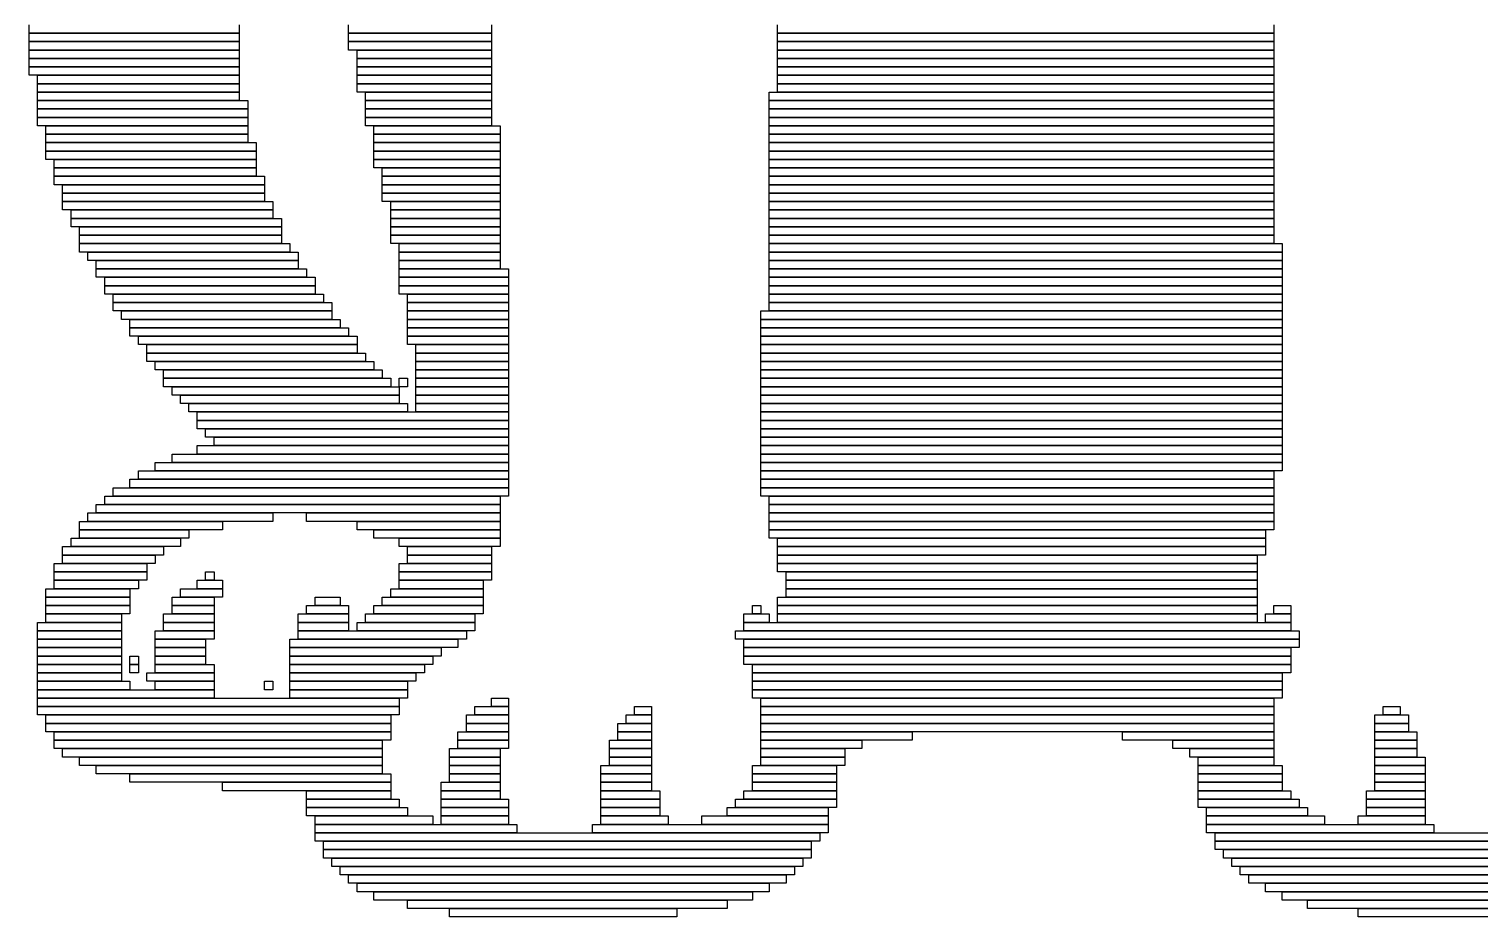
# Model space of a CAD drawing. Extents: x 356 to 668, y 301 to 723.
# Drawn here: x 357 to 529.5, y 301 to 406.5 of the extents above; entities that cross this region are included whole.
import ezdxf

# ---------------------------------------------------------------- set-up
doc = ezdxf.new("R2010")
doc.units = 0

msp = doc.modelspace()

# ---------------------------------------------------------------- linework, layer by layer
for p, q in [((357, 406), (357, 407)), ((382, 406), (357, 406)), ((357, 406), (382, 406)), ((357, 405), (357, 406)), ((382, 407), (382, 406)), ((382, 406), (382, 405)), ((395, 406), (395, 407)), ((412, 406), (395, 406)), ((395, 406), (412, 406)), ((395, 405), (395, 406)), ((412, 407), (412, 406)), ((412, 406), (412, 405)), ((446, 406), (446, 407)), ((505, 406), (446, 406)), ((446, 406), (505, 406)), ((446, 405), (446, 406)), ((505, 407), (505, 406)), ((505, 406), (505, 405)), ((382, 405), (357, 405)), ((357, 405), (382, 405)), ((357, 404), (357, 405)), ((382, 404), (357, 404)), ((357, 404), (382, 404)), ((357, 403), (357, 404)), ((382, 405), (382, 404)), ((382, 404), (382, 403)), ((412, 405), (395, 405)), ((395, 405), (412, 405)), ((395, 404), (395, 405)), ((412, 404), (395, 404)), ((396, 404), (412, 404)), ((396, 403), (396, 404)), ((412, 405), (412, 404)), ((412, 404), (412, 403)), ((505, 405), (446, 405)), ((446, 405), (505, 405)), ((446, 404), (446, 405)), ((505, 404), (446, 404)), ((446, 404), (505, 404)), ((446, 403), (446, 404)), ((505, 405), (505, 404)), ((505, 404), (505, 403)), ((382, 403), (357, 403)), ((357, 403), (382, 403)), ((357, 402), (357, 403)), ((382, 402), (357, 402)), ((357, 402), (382, 402)), ((357, 401), (357, 402)), ((382, 403), (382, 402)), ((382, 402), (382, 401)), ((412, 403), (396, 403)), ((396, 403), (412, 403)), ((396, 402), (396, 403)), ((412, 402), (396, 402)), ((396, 402), (412, 402)), ((396, 401), (396, 402)), ((412, 403), (412, 402)), ((412, 402), (412, 401)), ((505, 403), (446, 403)), ((446, 403), (505, 403)), ((446, 402), (446, 403)), ((505, 402), (446, 402)), ((446, 402), (505, 402)), ((446, 401), (446, 402)), ((505, 403), (505, 402)), ((505, 402), (505, 401)), ((382, 401), (357, 401)), ((358, 401), (382, 401)), ((358, 400), (358, 401)), ((382, 401), (382, 400)), ((412, 401), (396, 401)), ((396, 401), (412, 401)), ((396, 400), (396, 401)), ((412, 401), (412, 400)), ((505, 401), (446, 401)), ((446, 401), (505, 401)), ((446, 400), (446, 401)), ((505, 401), (505, 400)), ((382, 400), (358, 400)), ((358, 400), (382, 400)), ((358, 399), (358, 400)), ((382, 399), (358, 399)), ((358, 399), (382, 399)), ((358, 398), (358, 399)), ((382, 400), (382, 399)), ((382, 399), (382, 398)), ((412, 400), (396, 400)), ((396, 400), (412, 400)), ((396, 399), (396, 400)), ((412, 399), (396, 399)), ((397, 399), (412, 399)), ((397, 398), (397, 399)), ((412, 400), (412, 399)), ((412, 399), (412, 398)), ((445, 399), (505, 399)), ((445, 398), (445, 399)), ((505, 400), (446, 400)), ((446, 400), (505, 400)), ((446, 399), (446, 400)), ((505, 399), (446, 399)), ((505, 400), (505, 399)), ((505, 399), (505, 398)), ((382, 398), (358, 398)), ((358, 398), (383, 398)), ((358, 397), (358, 398)), ((383, 397), (358, 397)), ((358, 397), (383, 397)), ((358, 396), (358, 397)), ((383, 398), (383, 397)), ((383, 397), (383, 396)), ((412, 398), (397, 398)), ((397, 398), (412, 398)), ((397, 397), (397, 398)), ((412, 397), (397, 397)), ((397, 397), (412, 397)), ((397, 396), (397, 397)), ((412, 398), (412, 397)), ((412, 397), (412, 396)), ((505, 398), (445, 398)), ((445, 398), (505, 398)), ((445, 397), (445, 398)), ((505, 397), (445, 397)), ((445, 397), (505, 397)), ((445, 396), (445, 397)), ((505, 398), (505, 397)), ((505, 397), (505, 396)), ((383, 396), (358, 396)), ((358, 396), (383, 396)), ((358, 395), (358, 396)), ((383, 396), (383, 395)), ((412, 396), (397, 396)), ((397, 396), (412, 396)), ((397, 395), (397, 396)), ((412, 396), (412, 395)), ((505, 396), (445, 396)), ((445, 396), (505, 396)), ((445, 395), (445, 396)), ((505, 396), (505, 395)), ((383, 395), (358, 395)), ((359, 395), (383, 395)), ((359, 394), (359, 395)), ((383, 394), (359, 394)), ((359, 394), (383, 394)), ((359, 393), (359, 394)), ((383, 395), (383, 394)), ((383, 394), (383, 393)), ((412, 395), (397, 395)), ((398, 395), (413, 395)), ((398, 394), (398, 395)), ((413, 394), (398, 394)), ((398, 394), (413, 394)), ((398, 393), (398, 394)), ((413, 395), (413, 394)), ((413, 394), (413, 393)), ((505, 395), (445, 395)), ((445, 395), (505, 395)), ((445, 394), (445, 395)), ((505, 394), (445, 394)), ((445, 394), (505, 394)), ((445, 393), (445, 394)), ((505, 395), (505, 394)), ((505, 394), (505, 393)), ((383, 393), (359, 393)), ((359, 393), (384, 393)), ((359, 392), (359, 393)), ((384, 392), (359, 392)), ((359, 392), (384, 392)), ((359, 391), (359, 392)), ((384, 393), (384, 392)), ((384, 392), (384, 391)), ((413, 393), (398, 393)), ((398, 393), (413, 393)), ((398, 392), (398, 393)), ((413, 392), (398, 392)), ((398, 392), (413, 392)), ((398, 391), (398, 392)), ((413, 393), (413, 392)), ((413, 392), (413, 391)), ((505, 393), (445, 393)), ((445, 393), (505, 393)), ((445, 392), (445, 393)), ((505, 392), (445, 392)), ((445, 392), (505, 392)), ((445, 391), (445, 392)), ((505, 393), (505, 392)), ((505, 392), (505, 391)), ((384, 391), (359, 391)), ((360, 391), (384, 391)), ((360, 390), (360, 391)), ((384, 390), (360, 390)), ((360, 390), (384, 390)), ((360, 389), (360, 390)), ((384, 391), (384, 390)), ((384, 390), (384, 389)), ((413, 391), (398, 391)), ((398, 391), (413, 391)), ((398, 390), (398, 391)), ((413, 390), (398, 390)), ((399, 390), (413, 390)), ((399, 389), (399, 390)), ((413, 391), (413, 390)), ((413, 390), (413, 389)), ((505, 391), (445, 391)), ((445, 391), (505, 391)), ((445, 390), (445, 391)), ((505, 390), (445, 390)), ((445, 390), (505, 390)), ((445, 389), (445, 390)), ((505, 391), (505, 390)), ((505, 390), (505, 389)), ((384, 389), (360, 389)), ((360, 389), (385, 389)), ((360, 388), (360, 389)), ((385, 389), (385, 388)), ((413, 389), (399, 389)), ((399, 389), (413, 389)), ((399, 388), (399, 389)), ((413, 389), (413, 388)), ((505, 389), (445, 389)), ((445, 389), (505, 389)), ((445, 388), (445, 389)), ((505, 389), (505, 388)), ((385, 388), (360, 388)), ((361, 388), (385, 388)), ((361, 387), (361, 388)), ((385, 387), (361, 387)), ((361, 387), (385, 387)), ((361, 386), (361, 387)), ((385, 388), (385, 387)), ((385, 387), (385, 386)), ((413, 388), (399, 388)), ((399, 388), (413, 388)), ((399, 387), (399, 388)), ((413, 387), (399, 387)), ((399, 387), (413, 387)), ((399, 386), (399, 387)), ((413, 388), (413, 387)), ((413, 387), (413, 386)), ((505, 388), (445, 388)), ((445, 388), (505, 388)), ((445, 387), (445, 388)), ((505, 387), (445, 387)), ((445, 387), (505, 387)), ((445, 386), (445, 387)), ((505, 388), (505, 387)), ((505, 387), (505, 386)), ((385, 386), (361, 386)), ((361, 386), (386, 386)), ((361, 385), (361, 386)), ((386, 385), (361, 385)), ((362, 385), (386, 385)), ((362, 384), (362, 385)), ((386, 386), (386, 385)), ((386, 385), (386, 384)), ((413, 386), (399, 386)), ((400, 386), (413, 386)), ((400, 385), (400, 386)), ((413, 385), (400, 385)), ((400, 385), (413, 385)), ((400, 384), (400, 385)), ((413, 386), (413, 385)), ((413, 385), (413, 384)), ((505, 386), (445, 386)), ((445, 386), (505, 386)), ((445, 385), (445, 386)), ((505, 385), (445, 385)), ((445, 385), (505, 385)), ((445, 384), (445, 385)), ((505, 386), (505, 385)), ((505, 385), (505, 384)), ((386, 384), (362, 384)), ((362, 384), (387, 384)), ((362, 383), (362, 384)), ((387, 383), (362, 383)), ((363, 383), (387, 383)), ((363, 382), (363, 383)), ((387, 384), (387, 383)), ((387, 383), (387, 382)), ((413, 384), (400, 384)), ((400, 384), (413, 384)), ((400, 383), (400, 384)), ((413, 383), (400, 383)), ((400, 383), (413, 383)), ((400, 382), (400, 383)), ((413, 384), (413, 383)), ((413, 383), (413, 382)), ((505, 384), (445, 384)), ((445, 384), (505, 384)), ((445, 383), (445, 384)), ((505, 383), (445, 383)), ((445, 383), (505, 383)), ((445, 382), (445, 383)), ((505, 384), (505, 383)), ((505, 383), (505, 382)), ((387, 382), (363, 382)), ((363, 382), (387, 382)), ((363, 381), (363, 382)), ((387, 382), (387, 381)), ((413, 382), (400, 382)), ((400, 382), (413, 382)), ((400, 381), (400, 382)), ((413, 382), (413, 381)), ((505, 382), (445, 382)), ((445, 382), (505, 382)), ((445, 381), (445, 382)), ((505, 382), (505, 381)), ((387, 381), (363, 381)), ((363, 381), (388, 381)), ((363, 380), (363, 381)), ((388, 380), (363, 380)), ((364, 380), (389, 380)), ((364, 379), (364, 380)), ((388, 381), (388, 380)), ((389, 380), (389, 379)), ((413, 381), (400, 381)), ((401, 381), (413, 381)), ((401, 380), (401, 381)), ((413, 380), (401, 380)), ((401, 380), (413, 380)), ((401, 379), (401, 380)), ((413, 381), (413, 380)), ((413, 380), (413, 379)), ((505, 381), (445, 381)), ((445, 381), (506, 381)), ((445, 380), (445, 381)), ((506, 380), (445, 380)), ((445, 380), (506, 380)), ((445, 379), (445, 380)), ((506, 381), (506, 380)), ((506, 380), (506, 379)), ((389, 379), (364, 379)), ((365, 379), (389, 379)), ((365, 378), (365, 379)), ((389, 378), (365, 378)), ((365, 378), (390, 378)), ((365, 377), (365, 378)), ((389, 379), (389, 378)), ((390, 378), (390, 377)), ((413, 379), (401, 379)), ((401, 379), (413, 379)), ((401, 378), (401, 379)), ((413, 378), (401, 378)), ((401, 378), (414, 378)), ((401, 377), (401, 378)), ((413, 379), (413, 378)), ((414, 378), (414, 377)), ((506, 379), (445, 379)), ((445, 379), (506, 379)), ((445, 378), (445, 379)), ((506, 378), (445, 378)), ((445, 378), (506, 378)), ((445, 377), (445, 378)), ((506, 379), (506, 378)), ((506, 378), (506, 377)), ((390, 377), (365, 377)), ((366, 377), (391, 377)), ((366, 376), (366, 377)), ((391, 377), (391, 376)), ((414, 377), (401, 377)), ((401, 377), (414, 377)), ((401, 376), (401, 377)), ((414, 377), (414, 376)), ((506, 377), (445, 377)), ((445, 377), (506, 377)), ((445, 376), (445, 377)), ((506, 377), (506, 376)), ((391, 376), (366, 376)), ((366, 376), (391, 376)), ((366, 375), (366, 376)), ((391, 375), (366, 375)), ((367, 375), (392, 375)), ((367, 374), (367, 375)), ((391, 376), (391, 375)), ((392, 375), (392, 374)), ((414, 376), (401, 376)), ((401, 376), (414, 376)), ((401, 375), (401, 376)), ((414, 375), (401, 375)), ((402, 375), (414, 375)), ((402, 374), (402, 375)), ((414, 376), (414, 375)), ((414, 375), (414, 374)), ((506, 376), (445, 376)), ((445, 376), (506, 376)), ((445, 375), (445, 376)), ((506, 375), (445, 375)), ((445, 375), (506, 375)), ((445, 374), (445, 375)), ((506, 376), (506, 375)), ((506, 375), (506, 374)), ((392, 374), (367, 374)), ((367, 374), (393, 374)), ((367, 373), (367, 374)), ((393, 373), (367, 373)), ((368, 373), (393, 373)), ((368, 372), (368, 373)), ((393, 374), (393, 373)), ((393, 373), (393, 372)), ((414, 374), (402, 374)), ((402, 374), (414, 374)), ((402, 373), (402, 374)), ((414, 373), (402, 373)), ((402, 373), (414, 373)), ((402, 372), (402, 373)), ((414, 374), (414, 373)), ((414, 373), (414, 372)), ((444, 373), (506, 373)), ((444, 372), (444, 373)), ((506, 374), (445, 374)), ((445, 374), (506, 374)), ((445, 373), (445, 374)), ((506, 373), (445, 373)), ((506, 374), (506, 373)), ((506, 373), (506, 372)), ((393, 372), (368, 372)), ((369, 372), (394, 372)), ((369, 371), (369, 372)), ((394, 371), (369, 371)), ((369, 371), (395, 371)), ((369, 370), (369, 371)), ((394, 372), (394, 371)), ((395, 371), (395, 370)), ((414, 372), (402, 372)), ((402, 372), (414, 372)), ((402, 371), (402, 372)), ((414, 371), (402, 371)), ((402, 371), (414, 371)), ((402, 370), (402, 371)), ((414, 372), (414, 371)), ((414, 371), (414, 370)), ((506, 372), (444, 372)), ((444, 372), (506, 372)), ((444, 371), (444, 372)), ((506, 371), (444, 371)), ((444, 371), (506, 371)), ((444, 370), (444, 371)), ((506, 372), (506, 371)), ((506, 371), (506, 370)), ((395, 370), (369, 370)), ((370, 370), (396, 370)), ((370, 369), (370, 370)), ((396, 370), (396, 369)), ((414, 370), (402, 370)), ((402, 370), (414, 370)), ((402, 369), (402, 370)), ((414, 370), (414, 369)), ((506, 370), (444, 370)), ((444, 370), (506, 370)), ((444, 369), (444, 370)), ((506, 370), (506, 369)), ((396, 369), (370, 369)), ((371, 369), (396, 369)), ((371, 368), (371, 369)), ((396, 368), (371, 368)), ((371, 368), (397, 368)), ((371, 367), (371, 368)), ((396, 369), (396, 368)), ((397, 368), (397, 367)), ((414, 369), (402, 369)), ((403, 369), (414, 369)), ((403, 368), (403, 369)), ((414, 368), (403, 368)), ((403, 368), (414, 368)), ((403, 367), (403, 368)), ((414, 369), (414, 368)), ((414, 368), (414, 367)), ((506, 369), (444, 369)), ((444, 369), (506, 369)), ((444, 368), (444, 369)), ((506, 368), (444, 368)), ((444, 368), (506, 368)), ((444, 367), (444, 368)), ((506, 369), (506, 368)), ((506, 368), (506, 367)), ((397, 367), (371, 367)), ((372, 367), (398, 367)), ((372, 366), (372, 367)), ((398, 366), (372, 366)), ((373, 366), (399, 366)), ((373, 365), (373, 366)), ((398, 367), (398, 366)), ((399, 366), (399, 365)), ((414, 367), (403, 367)), ((403, 367), (414, 367)), ((403, 366), (403, 367)), ((414, 366), (403, 366)), ((403, 366), (414, 366)), ((403, 365), (403, 366)), ((414, 367), (414, 366)), ((414, 366), (414, 365)), ((506, 367), (444, 367)), ((444, 367), (506, 367)), ((444, 366), (444, 367)), ((506, 366), (444, 366)), ((444, 366), (506, 366)), ((444, 365), (444, 366)), ((506, 367), (506, 366)), ((506, 366), (506, 365)), ((399, 365), (373, 365)), ((373, 365), (400, 365)), ((373, 364), (373, 365)), ((400, 364), (373, 364)), ((374, 364), (401, 364)), ((374, 363), (374, 364)), ((400, 365), (400, 364)), ((401, 365), (402, 365)), ((401, 364), (401, 365)), ((402, 364), (401, 364)), ((401, 364), (401, 363)), ((402, 365), (402, 364)), ((414, 365), (403, 365)), ((403, 365), (414, 365)), ((403, 364), (403, 365)), ((414, 364), (403, 364)), ((403, 364), (414, 364)), ((403, 363), (403, 364)), ((414, 365), (414, 364)), ((414, 364), (414, 363)), ((506, 365), (444, 365)), ((444, 365), (506, 365)), ((444, 364), (444, 365)), ((506, 364), (444, 364)), ((444, 364), (506, 364)), ((444, 363), (444, 364)), ((506, 365), (506, 364)), ((506, 364), (506, 363)), ((401, 363), (374, 363)), ((375, 363), (401, 363)), ((375, 362), (375, 363)), ((401, 363), (401, 362)), ((414, 363), (403, 363)), ((403, 363), (414, 363)), ((403, 362), (403, 363)), ((414, 363), (414, 362)), ((506, 363), (444, 363)), ((444, 363), (506, 363)), ((444, 362), (444, 363)), ((506, 363), (506, 362)), ((401, 362), (375, 362)), ((376, 362), (402, 362)), ((376, 361), (376, 362)), ((402, 361), (376, 361)), ((377, 361), (414, 361)), ((377, 360), (377, 361)), ((402, 362), (402, 361)), ((414, 362), (403, 362)), ((403, 362), (414, 362)), ((403, 361), (403, 362)), ((414, 361), (403, 361)), ((414, 362), (414, 361)), ((414, 361), (414, 360)), ((506, 362), (444, 362)), ((444, 362), (506, 362)), ((444, 361), (444, 362)), ((506, 361), (444, 361)), ((444, 361), (506, 361)), ((444, 360), (444, 361)), ((506, 362), (506, 361)), ((506, 361), (506, 360)), ((414, 360), (377, 360)), ((377, 360), (414, 360)), ((377, 359), (377, 360)), ((414, 359), (377, 359)), ((378, 359), (414, 359)), ((378, 358), (378, 359)), ((414, 360), (414, 359)), ((414, 359), (414, 358)), ((506, 360), (444, 360)), ((444, 360), (506, 360)), ((444, 359), (444, 360)), ((506, 359), (444, 359)), ((444, 359), (506, 359)), ((444, 358), (444, 359)), ((506, 360), (506, 359)), ((506, 359), (506, 358)), ((414, 358), (378, 358)), ((379, 358), (414, 358)), ((379, 357), (379, 358)), ((414, 358), (414, 357)), ((506, 358), (444, 358)), ((444, 358), (506, 358)), ((444, 357), (444, 358)), ((506, 358), (506, 357)), ((374, 356), (414, 356)), ((374, 355), (374, 356)), ((377, 357), (414, 357)), ((377, 356), (377, 357)), ((414, 356), (377, 356)), ((414, 357), (379, 357)), ((414, 357), (414, 356)), ((414, 356), (414, 355)), ((506, 357), (444, 357)), ((444, 357), (506, 357)), ((444, 356), (444, 357)), ((506, 356), (444, 356)), ((444, 356), (506, 356)), ((444, 355), (444, 356)), ((506, 357), (506, 356)), ((506, 356), (506, 355)), ((370, 354), (414, 354)), ((370, 353), (370, 354)), ((372, 355), (414, 355)), ((372, 354), (372, 355)), ((414, 354), (372, 354)), ((414, 355), (374, 355)), ((414, 355), (414, 354)), ((414, 354), (414, 353)), ((506, 355), (444, 355)), ((444, 355), (506, 355)), ((444, 354), (444, 355)), ((506, 354), (444, 354)), ((444, 354), (505, 354)), ((444, 353), (444, 354)), ((505, 354), (505, 353)), ((506, 355), (506, 354)), ((367, 352), (414, 352)), ((367, 351), (367, 352)), ((369, 353), (414, 353)), ((369, 352), (369, 353)), ((414, 352), (369, 352)), ((414, 353), (370, 353)), ((414, 353), (414, 352)), ((414, 352), (414, 351)), ((505, 353), (444, 353)), ((444, 353), (505, 353)), ((444, 352), (444, 353)), ((505, 352), (444, 352)), ((444, 352), (505, 352)), ((444, 351), (444, 352)), ((505, 353), (505, 352)), ((505, 352), (505, 351)), ((366, 351), (413, 351)), ((366, 350), (366, 351)), ((414, 351), (367, 351)), ((413, 351), (413, 350)), ((505, 351), (444, 351)), ((445, 351), (505, 351)), ((445, 350), (445, 351)), ((505, 351), (505, 350)), ((364, 349), (386, 349)), ((364, 348), (364, 349)), ((365, 350), (413, 350)), ((365, 349), (365, 350)), ((413, 349), (365, 349)), ((413, 350), (366, 350)), ((386, 349), (386, 348)), ((390, 349), (413, 349)), ((390, 348), (390, 349)), ((413, 350), (413, 349)), ((413, 349), (413, 348)), ((505, 350), (445, 350)), ((445, 350), (505, 350)), ((445, 349), (445, 350)), ((505, 349), (445, 349)), ((445, 349), (505, 349)), ((445, 348), (445, 349)), ((505, 350), (505, 349)), ((505, 349), (505, 348)), ((363, 348), (380, 348)), ((363, 347), (363, 348)), ((380, 347), (363, 347)), ((363, 347), (376, 347)), ((363, 346), (363, 347)), ((386, 348), (364, 348)), ((376, 347), (376, 346)), ((380, 348), (380, 347)), ((413, 348), (390, 348)), ((396, 348), (413, 348)), ((396, 347), (396, 348)), ((413, 347), (396, 347)), ((398, 347), (413, 347)), ((398, 346), (398, 347)), ((413, 348), (413, 347)), ((413, 347), (413, 346)), ((505, 348), (445, 348)), ((445, 348), (505, 348)), ((445, 347), (445, 348)), ((505, 347), (445, 347)), ((445, 347), (504, 347)), ((445, 346), (445, 347)), ((504, 347), (504, 346)), ((505, 348), (505, 347)), ((361, 345), (373, 345)), ((361, 344), (361, 345)), ((362, 346), (375, 346)), ((362, 345), (362, 346)), ((375, 345), (362, 345)), ((376, 346), (363, 346)), ((373, 345), (373, 344)), ((375, 346), (375, 345)), ((413, 346), (398, 346)), ((401, 346), (413, 346)), ((401, 345), (401, 346)), ((413, 345), (401, 345)), ((402, 345), (412, 345)), ((402, 344), (402, 345)), ((412, 345), (412, 344)), ((413, 346), (413, 345)), ((504, 346), (445, 346)), ((446, 346), (504, 346)), ((446, 345), (446, 346)), ((504, 345), (446, 345)), ((446, 345), (504, 345)), ((446, 344), (446, 345)), ((504, 346), (504, 345)), ((504, 345), (504, 344)), ((373, 344), (361, 344)), ((361, 344), (372, 344)), ((361, 343), (361, 344)), ((372, 344), (372, 343)), ((412, 344), (402, 344)), ((402, 344), (412, 344)), ((402, 343), (402, 344)), ((412, 344), (412, 343)), ((504, 344), (446, 344)), ((446, 344), (503, 344)), ((446, 343), (446, 344)), ((503, 344), (503, 343)), ((360, 343), (371, 343)), ((360, 342), (360, 343)), ((371, 342), (360, 342)), ((360, 342), (371, 342)), ((360, 341), (360, 342)), ((372, 343), (361, 343)), ((371, 343), (371, 342)), ((371, 342), (371, 341)), ((378, 342), (379, 342)), ((378, 341), (378, 342)), ((379, 342), (379, 341)), ((401, 343), (412, 343)), ((401, 342), (401, 343)), ((412, 342), (401, 342)), ((401, 342), (412, 342)), ((401, 341), (401, 342)), ((412, 343), (402, 343)), ((412, 343), (412, 342)), ((412, 342), (412, 341)), ((503, 343), (446, 343)), ((446, 343), (503, 343)), ((446, 342), (446, 343)), ((503, 342), (446, 342)), ((447, 342), (503, 342)), ((447, 341), (447, 342)), ((503, 343), (503, 342)), ((503, 342), (503, 341)), ((359, 340), (369, 340)), ((359, 339), (359, 340)), ((371, 341), (360, 341)), ((360, 341), (370, 341)), ((360, 340), (360, 341)), ((370, 340), (360, 340)), ((369, 340), (369, 339)), ((370, 341), (370, 340)), ((375, 340), (380, 340)), ((375, 339), (375, 340)), ((377, 341), (380, 341)), ((377, 340), (377, 341)), ((380, 340), (377, 340)), ((379, 341), (378, 341)), ((380, 341), (380, 340)), ((380, 340), (380, 339)), ((400, 340), (411, 340)), ((400, 339), (400, 340)), ((412, 341), (401, 341)), ((401, 341), (411, 341)), ((401, 340), (401, 341)), ((411, 340), (401, 340)), ((411, 341), (411, 340)), ((411, 340), (411, 339)), ((503, 341), (447, 341)), ((447, 341), (503, 341)), ((447, 340), (447, 341)), ((503, 340), (447, 340)), ((447, 340), (503, 340)), ((447, 339), (447, 340)), ((503, 341), (503, 340)), ((503, 340), (503, 339)), ((369, 339), (359, 339)), ((359, 339), (369, 339)), ((359, 338), (359, 339)), ((369, 339), (369, 338)), ((374, 339), (379, 339)), ((374, 338), (374, 339)), ((380, 339), (375, 339)), ((379, 339), (379, 338)), ((391, 339), (394, 339)), ((391, 338), (391, 339)), ((394, 339), (394, 338)), ((399, 339), (411, 339)), ((399, 338), (399, 339)), ((411, 339), (400, 339)), ((411, 339), (411, 338)), ((446, 339), (503, 339)), ((446, 338), (446, 339)), ((503, 339), (447, 339)), ((503, 339), (503, 338)), ((369, 338), (359, 338)), ((359, 338), (369, 338)), ((359, 337), (359, 338)), ((369, 337), (359, 337)), ((359, 337), (368, 337)), ((359, 336), (359, 337)), ((368, 337), (368, 336)), ((369, 338), (369, 337)), ((373, 337), (379, 337)), ((373, 336), (373, 337)), ((379, 338), (374, 338)), ((374, 338), (379, 338)), ((374, 337), (374, 338)), ((379, 337), (374, 337)), ((379, 338), (379, 337)), ((379, 337), (379, 336)), ((389, 337), (395, 337)), ((389, 336), (389, 337)), ((390, 338), (395, 338)), ((390, 337), (390, 338)), ((395, 337), (390, 337)), ((394, 338), (391, 338)), ((395, 338), (395, 337)), ((395, 337), (395, 336)), ((397, 337), (410, 337)), ((397, 336), (397, 337)), ((398, 338), (411, 338)), ((398, 337), (398, 338)), ((411, 337), (398, 337)), ((411, 338), (399, 338)), ((410, 337), (410, 336)), ((411, 338), (411, 337)), ((442, 337), (445, 337)), ((442, 336), (442, 337)), ((443, 338), (444, 338)), ((443, 337), (443, 338)), ((444, 337), (443, 337)), ((444, 338), (444, 337)), ((445, 337), (445, 336)), ((503, 338), (446, 338)), ((446, 338), (503, 338)), ((446, 337), (446, 338)), ((503, 337), (446, 337)), ((446, 337), (503, 337)), ((446, 336), (446, 337)), ((503, 338), (503, 337)), ((503, 337), (503, 336)), ((504, 337), (507, 337)), ((504, 336), (504, 337)), ((505, 338), (507, 338)), ((505, 337), (505, 338)), ((507, 337), (505, 337)), ((507, 338), (507, 337)), ((507, 337), (507, 336)), ((358, 336), (368, 336)), ((358, 335), (358, 336)), ((368, 335), (358, 335)), ((358, 335), (368, 335)), ((358, 334), (358, 335)), ((368, 336), (359, 336)), ((368, 336), (368, 335)), ((368, 335), (368, 334)), ((372, 335), (379, 335)), ((372, 334), (372, 335)), ((379, 336), (373, 336)), ((373, 336), (379, 336)), ((373, 335), (373, 336)), ((379, 335), (373, 335)), ((379, 336), (379, 335)), ((379, 335), (379, 334)), ((395, 336), (389, 336)), ((389, 336), (395, 336)), ((389, 335), (389, 336)), ((395, 335), (389, 335)), ((389, 335), (409, 335)), ((389, 334), (389, 335)), ((395, 336), (395, 335)), ((396, 336), (410, 336)), ((396, 335), (396, 336)), ((410, 335), (396, 335)), ((410, 336), (397, 336)), ((409, 335), (409, 334)), ((410, 336), (410, 335)), ((441, 335), (508, 335)), ((441, 334), (441, 335)), ((445, 336), (442, 336)), ((442, 336), (507, 336)), ((442, 335), (442, 336)), ((507, 335), (442, 335)), ((503, 336), (446, 336)), ((507, 336), (504, 336)), ((507, 336), (507, 335)), ((508, 335), (508, 334)), ((368, 334), (358, 334)), ((358, 334), (368, 334)), ((358, 333), (358, 334)), ((368, 333), (358, 333)), ((358, 333), (368, 333)), ((358, 332), (358, 333)), ((368, 334), (368, 333)), ((368, 333), (368, 332)), ((379, 334), (372, 334)), ((372, 334), (378, 334)), ((372, 333), (372, 334)), ((378, 333), (372, 333)), ((372, 333), (378, 333)), ((372, 332), (372, 333)), ((378, 334), (378, 333)), ((378, 333), (378, 332)), ((388, 334), (408, 334)), ((388, 333), (388, 334)), ((408, 333), (388, 333)), ((388, 333), (406, 333)), ((388, 332), (388, 333)), ((409, 334), (389, 334)), ((406, 333), (406, 332)), ((408, 334), (408, 333)), ((508, 334), (441, 334)), ((442, 334), (508, 334)), ((442, 333), (442, 334)), ((508, 333), (442, 333)), ((442, 333), (507, 333)), ((442, 332), (442, 333)), ((507, 333), (507, 332)), ((508, 334), (508, 333)), ((368, 332), (358, 332)), ((358, 332), (368, 332)), ((358, 331), (358, 332)), ((368, 332), (368, 331)), ((369, 332), (370, 332)), ((369, 331), (369, 332)), ((370, 332), (370, 331)), ((378, 332), (372, 332)), ((372, 332), (378, 332)), ((372, 331), (372, 332)), ((378, 332), (378, 331)), ((406, 332), (388, 332)), ((388, 332), (405, 332)), ((388, 331), (388, 332)), ((405, 332), (405, 331)), ((507, 332), (442, 332)), ((442, 332), (507, 332)), ((442, 331), (442, 332)), ((507, 332), (507, 331)), ((368, 331), (358, 331)), ((358, 331), (368, 331)), ((358, 330), (358, 331)), ((368, 330), (358, 330)), ((358, 330), (368, 330)), ((358, 329), (358, 330)), ((368, 331), (368, 330)), ((368, 330), (368, 329)), ((370, 331), (369, 331)), ((369, 331), (370, 331)), ((369, 330), (369, 331)), ((370, 330), (369, 330)), ((370, 331), (370, 330)), ((371, 330), (379, 330)), ((371, 329), (371, 330)), ((378, 331), (372, 331)), ((372, 331), (379, 331)), ((372, 330), (372, 331)), ((379, 330), (372, 330)), ((379, 331), (379, 330)), ((379, 330), (379, 329)), ((405, 331), (388, 331)), ((388, 331), (404, 331)), ((388, 330), (388, 331)), ((404, 330), (388, 330)), ((388, 330), (403, 330)), ((388, 329), (388, 330)), ((403, 330), (403, 329)), ((404, 331), (404, 330)), ((507, 331), (442, 331)), ((443, 331), (507, 331)), ((443, 330), (443, 331)), ((507, 330), (443, 330)), ((443, 330), (506, 330)), ((443, 329), (443, 330)), ((506, 330), (506, 329)), ((507, 331), (507, 330)), ((368, 329), (358, 329)), ((358, 329), (369, 329)), ((358, 328), (358, 329)), ((369, 328), (358, 328)), ((358, 328), (379, 328)), ((358, 327), (358, 328)), ((369, 329), (369, 328)), ((379, 329), (371, 329)), ((372, 329), (379, 329)), ((372, 328), (372, 329)), ((379, 328), (372, 328)), ((379, 329), (379, 328)), ((379, 328), (379, 327)), ((385, 329), (386, 329)), ((385, 328), (385, 329)), ((386, 328), (385, 328)), ((386, 329), (386, 328)), ((403, 329), (388, 329)), ((388, 329), (402, 329)), ((388, 328), (388, 329)), ((402, 328), (388, 328)), ((388, 328), (402, 328)), ((388, 327), (388, 328)), ((402, 329), (402, 328)), ((402, 328), (402, 327)), ((506, 329), (443, 329)), ((443, 329), (506, 329)), ((443, 328), (443, 329)), ((506, 328), (443, 328)), ((443, 328), (506, 328)), ((443, 327), (443, 328)), ((506, 329), (506, 328)), ((506, 328), (506, 327)), ((379, 327), (358, 327)), ((358, 327), (401, 327)), ((358, 326), (358, 327)), ((402, 327), (388, 327)), ((401, 327), (401, 326)), ((412, 327), (414, 327)), ((412, 326), (412, 327)), ((414, 327), (414, 326)), ((506, 327), (443, 327)), ((444, 327), (505, 327)), ((444, 326), (444, 327)), ((505, 327), (505, 326)), ((401, 326), (358, 326)), ((358, 326), (401, 326)), ((358, 325), (358, 326)), ((401, 325), (358, 325)), ((359, 325), (400, 325)), ((359, 324), (359, 325)), ((400, 325), (400, 324)), ((401, 326), (401, 325)), ((409, 325), (414, 325)), ((409, 324), (409, 325)), ((410, 326), (414, 326)), ((410, 325), (410, 326)), ((414, 325), (410, 325)), ((414, 326), (412, 326)), ((414, 326), (414, 325)), ((414, 325), (414, 324)), ((428, 325), (431, 325)), ((428, 324), (428, 325)), ((429, 326), (431, 326)), ((429, 325), (429, 326)), ((431, 325), (429, 325)), ((431, 326), (431, 325)), ((431, 325), (431, 324)), ((505, 326), (444, 326)), ((444, 326), (505, 326)), ((444, 325), (444, 326)), ((505, 325), (444, 325)), ((444, 325), (505, 325)), ((444, 324), (444, 325)), ((505, 326), (505, 325)), ((505, 325), (505, 324)), ((517, 325), (521, 325)), ((517, 324), (517, 325)), ((518, 326), (520, 326)), ((518, 325), (518, 326)), ((520, 325), (518, 325)), ((520, 326), (520, 325)), ((521, 325), (521, 324)), ((400, 324), (359, 324)), ((359, 324), (400, 324)), ((359, 323), (359, 324)), ((400, 323), (359, 323)), ((360, 323), (400, 323)), ((360, 322), (360, 323)), ((400, 324), (400, 323)), ((400, 323), (400, 322)), ((408, 323), (414, 323)), ((408, 322), (408, 323)), ((414, 324), (409, 324)), ((409, 324), (414, 324)), ((409, 323), (409, 324)), ((414, 323), (409, 323)), ((414, 324), (414, 323)), ((414, 323), (414, 322)), ((427, 324), (431, 324)), ((427, 323), (427, 324)), ((431, 323), (427, 323)), ((427, 323), (431, 323)), ((427, 322), (427, 323)), ((431, 324), (428, 324)), ((431, 324), (431, 323)), ((431, 323), (431, 322)), ((505, 324), (444, 324)), ((444, 324), (505, 324)), ((444, 323), (444, 324)), ((505, 323), (444, 323)), ((444, 323), (462, 323)), ((444, 322), (444, 323)), ((462, 323), (462, 322)), ((487, 323), (505, 323)), ((487, 322), (487, 323)), ((505, 324), (505, 323)), ((505, 323), (505, 322)), ((521, 324), (517, 324)), ((517, 324), (521, 324)), ((517, 323), (517, 324)), ((521, 323), (517, 323)), ((517, 323), (522, 323)), ((517, 322), (517, 323)), ((521, 324), (521, 323)), ((522, 323), (522, 322)), ((400, 322), (360, 322)), ((360, 322), (399, 322)), ((360, 321), (360, 322)), ((399, 321), (360, 321)), ((361, 321), (399, 321)), ((361, 320), (361, 321)), ((399, 322), (399, 321)), ((399, 321), (399, 320)), ((407, 321), (413, 321)), ((407, 320), (407, 321)), ((414, 322), (408, 322)), ((408, 322), (414, 322)), ((408, 321), (408, 322)), ((414, 321), (408, 321)), ((413, 321), (413, 320)), ((414, 322), (414, 321)), ((426, 322), (431, 322)), ((426, 321), (426, 322)), ((431, 321), (426, 321)), ((426, 321), (431, 321)), ((426, 320), (426, 321)), ((431, 322), (427, 322)), ((431, 322), (431, 321)), ((431, 321), (431, 320)), ((462, 322), (444, 322)), ((444, 322), (456, 322)), ((444, 321), (444, 322)), ((456, 321), (444, 321)), ((444, 321), (454, 321)), ((444, 320), (444, 321)), ((454, 321), (454, 320)), ((456, 322), (456, 321)), ((505, 322), (487, 322)), ((493, 322), (505, 322)), ((493, 321), (493, 322)), ((505, 321), (493, 321)), ((495, 321), (505, 321)), ((495, 320), (495, 321)), ((505, 322), (505, 321)), ((505, 321), (505, 320)), ((522, 322), (517, 322)), ((517, 322), (522, 322)), ((517, 321), (517, 322)), ((522, 321), (517, 321)), ((517, 321), (522, 321)), ((517, 320), (517, 321)), ((522, 322), (522, 321)), ((522, 321), (522, 320)), ((399, 320), (361, 320)), ((363, 320), (399, 320)), ((363, 319), (363, 320)), ((399, 320), (399, 319)), ((413, 320), (407, 320)), ((407, 320), (413, 320)), ((407, 319), (407, 320)), ((413, 320), (413, 319)), ((431, 320), (426, 320)), ((426, 320), (431, 320)), ((426, 319), (426, 320)), ((431, 320), (431, 319)), ((454, 320), (444, 320)), ((444, 320), (454, 320)), ((444, 319), (444, 320)), ((454, 320), (454, 319)), ((505, 320), (495, 320)), ((496, 320), (505, 320)), ((496, 319), (496, 320)), ((505, 320), (505, 319)), ((522, 320), (517, 320)), ((517, 320), (523, 320)), ((517, 319), (517, 320)), ((523, 320), (523, 319)), ((399, 319), (363, 319)), ((365, 319), (399, 319)), ((365, 318), (365, 319)), ((399, 318), (365, 318)), ((369, 318), (400, 318)), ((369, 317), (369, 318)), ((399, 319), (399, 318)), ((400, 318), (400, 317)), ((413, 319), (407, 319)), ((407, 319), (413, 319)), ((407, 318), (407, 319)), ((413, 318), (407, 318)), ((407, 318), (413, 318)), ((407, 317), (407, 318)), ((413, 319), (413, 318)), ((413, 318), (413, 317)), ((425, 319), (431, 319)), ((425, 318), (425, 319)), ((431, 318), (425, 318)), ((425, 318), (431, 318)), ((425, 317), (425, 318)), ((431, 319), (426, 319)), ((431, 319), (431, 318)), ((431, 318), (431, 317)), ((443, 319), (453, 319)), ((443, 318), (443, 319)), ((453, 318), (443, 318)), ((443, 318), (453, 318)), ((443, 317), (443, 318)), ((454, 319), (444, 319)), ((453, 319), (453, 318)), ((453, 318), (453, 317)), ((505, 319), (496, 319)), ((496, 319), (506, 319)), ((496, 318), (496, 319)), ((506, 318), (496, 318)), ((496, 318), (506, 318)), ((496, 317), (496, 318)), ((506, 319), (506, 318)), ((506, 318), (506, 317)), ((523, 319), (517, 319)), ((517, 319), (523, 319)), ((517, 318), (517, 319)), ((523, 318), (517, 318)), ((517, 318), (523, 318)), ((517, 317), (517, 318)), ((523, 319), (523, 318)), ((523, 318), (523, 317)), ((400, 317), (369, 317)), ((380, 317), (400, 317)), ((380, 316), (380, 317)), ((400, 316), (380, 316)), ((390, 316), (400, 316)), ((390, 315), (390, 316)), ((400, 317), (400, 316)), ((400, 316), (400, 315)), ((406, 317), (413, 317)), ((406, 316), (406, 317)), ((413, 316), (406, 316)), ((406, 316), (413, 316)), ((406, 315), (406, 316)), ((413, 317), (407, 317)), ((413, 317), (413, 316)), ((413, 316), (413, 315)), ((431, 317), (425, 317)), ((425, 317), (431, 317)), ((425, 316), (425, 317)), ((431, 316), (425, 316)), ((425, 316), (432, 316)), ((425, 315), (425, 316)), ((431, 317), (431, 316)), ((432, 316), (432, 315)), ((442, 316), (453, 316)), ((442, 315), (442, 316)), ((453, 317), (443, 317)), ((443, 317), (453, 317)), ((443, 316), (443, 317)), ((453, 316), (443, 316)), ((453, 317), (453, 316)), ((453, 316), (453, 315)), ((506, 317), (496, 317)), ((496, 317), (506, 317)), ((496, 316), (496, 317)), ((506, 316), (496, 316)), ((496, 316), (507, 316)), ((496, 315), (496, 316)), ((506, 317), (506, 316)), ((507, 316), (507, 315)), ((516, 316), (523, 316)), ((516, 315), (516, 316)), ((523, 317), (517, 317)), ((517, 317), (523, 317)), ((517, 316), (517, 317)), ((523, 316), (517, 316)), ((523, 317), (523, 316)), ((523, 316), (523, 315)), ((400, 315), (390, 315)), ((390, 315), (401, 315)), ((390, 314), (390, 315)), ((401, 314), (390, 314)), ((390, 314), (402, 314)), ((390, 313), (390, 314)), ((401, 315), (401, 314)), ((402, 314), (402, 313)), ((413, 315), (406, 315)), ((406, 315), (414, 315)), ((406, 314), (406, 315)), ((414, 314), (406, 314)), ((406, 314), (414, 314)), ((406, 313), (406, 314)), ((414, 315), (414, 314)), ((414, 314), (414, 313)), ((432, 315), (425, 315)), ((425, 315), (432, 315)), ((425, 314), (425, 315)), ((432, 314), (425, 314)), ((425, 314), (432, 314)), ((425, 313), (425, 314)), ((432, 315), (432, 314)), ((432, 314), (432, 313)), ((440, 314), (452, 314)), ((440, 313), (440, 314)), ((441, 315), (453, 315)), ((441, 314), (441, 315)), ((453, 314), (441, 314)), ((453, 315), (442, 315)), ((452, 314), (452, 313)), ((453, 315), (453, 314)), ((507, 315), (496, 315)), ((496, 315), (508, 315)), ((496, 314), (496, 315)), ((508, 314), (496, 314)), ((497, 314), (509, 314)), ((497, 313), (497, 314)), ((508, 315), (508, 314)), ((509, 314), (509, 313)), ((523, 315), (516, 315)), ((516, 315), (523, 315)), ((516, 314), (516, 315)), ((523, 314), (516, 314)), ((516, 314), (523, 314)), ((516, 313), (516, 314)), ((523, 315), (523, 314)), ((523, 314), (523, 313)), ((402, 313), (390, 313)), ((391, 313), (405, 313)), ((391, 312), (391, 313)), ((405, 313), (405, 312)), ((414, 313), (406, 313)), ((406, 313), (414, 313)), ((406, 312), (406, 313)), ((414, 313), (414, 312)), ((432, 313), (425, 313)), ((425, 313), (433, 313)), ((425, 312), (425, 313)), ((433, 313), (433, 312)), ((437, 313), (452, 313)), ((437, 312), (437, 313)), ((452, 313), (440, 313)), ((452, 313), (452, 312)), ((509, 313), (497, 313)), ((497, 313), (511, 313)), ((497, 312), (497, 313)), ((511, 313), (511, 312)), ((515, 313), (523, 313)), ((515, 312), (515, 313)), ((523, 313), (516, 313)), ((523, 313), (523, 312)), ((405, 312), (391, 312)), ((391, 312), (415, 312)), ((391, 311), (391, 312)), ((415, 311), (391, 311)), ((391, 311), (451, 311)), ((391, 310), (391, 311)), ((414, 312), (406, 312)), ((415, 312), (415, 311)), ((424, 312), (452, 312)), ((424, 311), (424, 312)), ((452, 311), (424, 311)), ((433, 312), (425, 312)), ((452, 312), (437, 312)), ((451, 311), (451, 310)), ((452, 312), (452, 311)), ((511, 312), (497, 312)), ((497, 312), (524, 312)), ((497, 311), (497, 312)), ((524, 311), (497, 311)), ((498, 311), (557, 311)), ((498, 310), (498, 311)), ((523, 312), (515, 312)), ((524, 312), (524, 311)), ((451, 310), (391, 310)), ((392, 310), (450, 310)), ((392, 309), (392, 310)), ((450, 309), (392, 309)), ((392, 309), (450, 309)), ((392, 308), (392, 309)), ((450, 310), (450, 309)), ((450, 309), (450, 308)), ((557, 310), (498, 310)), ((498, 310), (556, 310)), ((498, 309), (498, 310)), ((556, 309), (498, 309)), ((499, 309), (556, 309)), ((499, 308), (499, 309)), ((450, 308), (392, 308)), ((393, 308), (449, 308)), ((393, 307), (393, 308)), ((449, 308), (449, 307)), ((556, 308), (499, 308)), ((500, 308), (555, 308)), ((500, 307), (500, 308)), ((449, 307), (393, 307)), ((394, 307), (448, 307)), ((394, 306), (394, 307)), ((448, 306), (394, 306)), ((395, 306), (447, 306)), ((395, 305), (395, 306)), ((447, 306), (447, 305)), ((448, 307), (448, 306)), ((555, 307), (500, 307)), ((501, 307), (554, 307)), ((501, 306), (501, 307)), ((554, 306), (501, 306)), ((502, 306), (553, 306)), ((502, 305), (502, 306)), ((447, 305), (395, 305)), ((396, 305), (445, 305)), ((396, 304), (396, 305)), ((445, 304), (396, 304)), ((398, 304), (443, 304)), ((398, 303), (398, 304)), ((443, 304), (443, 303)), ((445, 305), (445, 304)), ((553, 305), (502, 305)), ((504, 305), (552, 305)), ((504, 304), (504, 305)), ((552, 304), (504, 304)), ((506, 304), (550, 304)), ((506, 303), (506, 304)), ((443, 303), (398, 303)), ((402, 303), (440, 303)), ((402, 302), (402, 303)), ((440, 302), (402, 302)), ((407, 302), (434, 302)), ((407, 301), (407, 302)), ((434, 302), (434, 301)), ((440, 303), (440, 302)), ((550, 303), (506, 303)), ((509, 303), (546, 303)), ((509, 302), (509, 303)), ((546, 302), (509, 302)), ((515, 302), (541, 302)), ((515, 301), (515, 302)), ((434, 301), (407, 301)), ((541, 301), (515, 301))]:
    msp.add_line(p, q)

doc.saveas('drawing.dxf')
